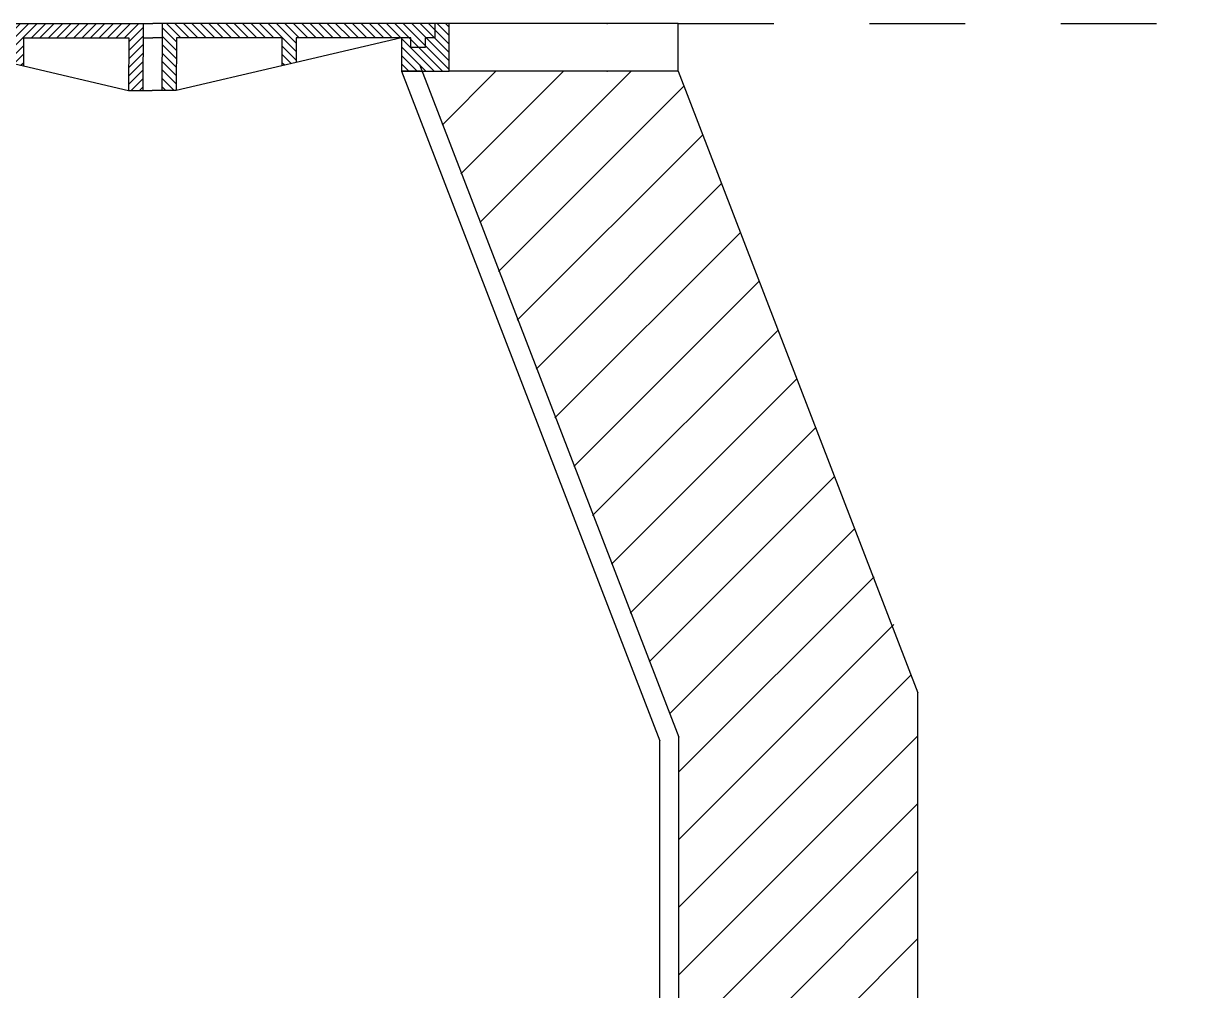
# Model space of a CAD drawing. Extents: x -0.23 to 5.77, y -0.31 to 4.78.
# Drawn here: x 4.204 to 5.432, y 3.559 to 4.57 of the extents above; entities that cross this region are included whole.
import ezdxf

# ---------------------------------------------------------------- set-up
doc = ezdxf.new("R2010")
doc.units = 0
doc.header["$LTSCALE"] = 0.1
doc.linetypes.add('HIDDEN', pattern=[0.375, 0.25, -0.125])
doc.layers.get('0').update_dxf_attribs({"linetype": 'CONTINUOUS'})

# ---------------------------------------------------------------- blocks, each defined once
blk = doc.blocks.new('*X1')
at = {"color": 0}
for p, q in [((2740, 19852), (2788, 19900)), ((2740, 19860.8), (2779.2, 19900)), ((2740, 19869.7), (2770.3, 19900)), ((2740, 19878.5), (2761.5, 19900)), ((2740, 19887.3), (2752.7, 19900)), ((2740, 19896.2), (2743.8, 19900)), ((2746.9, 19850), (2796.9, 19900)), ((2790.7, 19885), (2805.7, 19900)), ((2799.5, 19885), (2814.5, 19900)), ((2808.4, 19885), (2823.4, 19900)), ((2817.2, 19885), (2832.2, 19900)), ((2826, 19885), (2841, 19900)), ((2834.9, 19885), (2849.9, 19900)), ((2843.7, 19885), (2858.7, 19900)), ((2852.6, 19885), (2867.6, 19900)), ((2861.4, 19885), (2876.4, 19900)), ((2870.2, 19885), (2885.2, 19900)), ((2879.1, 19885), (2894.1, 19900)), ((2887.9, 19885), (2902.9, 19900)), ((2896.8, 19885), (2911.8, 19900)), ((2900, 19870.6), (2929.4, 19900)), ((2900, 19879.4), (2920.6, 19900)), ((2923.3, 19885), (2938.3, 19900)), ((2932.1, 19885), (2947.1, 19900)), ((2941, 19885), (2956, 19900)), ((2949.8, 19885), (2964.8, 19900)), ((2958.6, 19885), (2973.6, 19900)), ((2967.5, 19885), (2982.5, 19900)), ((2976.3, 19885), (2991.3, 19900)), ((2985.1, 19885), (3000.1, 19900)), ((2994, 19885), (3009, 19900)), ((3002.8, 19885), (3017.8, 19900)), ((3011.7, 19885), (3026.7, 19900)), ((3020.5, 19885), (3035.5, 19900)), ((3025, 19880.7), (3040, 19895.7)), ((2755.7, 19850), (2790, 19884.3)), ((2764.5, 19850), (2790, 19875.5)), ((2900, 19861.7), (2915, 19876.7)), ((3025, 19871.8), (3040, 19886.8)), ((3025, 19863), (3040, 19878)), ((2773.4, 19850), (2790, 19866.6)), ((2905.2, 19858), (2915, 19867.9)), ((3025, 19854.1), (3040, 19869.1)), ((2782.2, 19850), (2790, 19857.8)), ((2912.3, 19856.4), (2915, 19859)), ((3025, 19845.3), (3040, 19860.3)), ((3025, 19836.5), (3040, 19851.5)), ((3027.4, 19830), (3040, 19842.6)), ((3036.2, 19830), (3040, 19833.8))]:
    blk.add_line(p, q, dxfattribs=at)

msp = doc.modelspace()

# ---------------------------------------------------------------- linework, layer by layer
for p, q in [((4.04382, 4.56975), (4.32882, 4.56975)), ((4.32882, 4.56975), (4.3284, 4.49975)), ((4.32882, 4.56975), (4.33882, 4.56975)), ((4.34882, 4.56975), (4.33882, 4.56975)), ((4.34882, 4.56975), (4.3484, 4.49975)), ((4.63382, 4.56975), (4.34882, 4.56975)), ((4.64882, 4.56975), (4.63382, 4.56975)), ((4.63382, 4.56975), (4.63382, 4.55475)), ((4.64882, 4.51975), (4.64882, 4.56975)), ((4.88833, 4.56975), (4.64895, 4.56975)), ((4.88833, 4.51975), (4.88833, 4.56975)), ((4.20382, 4.55475), (4.31382, 4.55475)), ((4.20382, 4.55475), (4.20382, 4.5255)), ((4.31382, 4.55475), (4.3134, 4.49975)), ((4.32882, 4.55475), (4.33882, 4.55475)), ((4.34882, 4.55475), (4.33882, 4.55475)), ((4.36382, 4.55475), (4.3634, 4.49975)), ((4.47382, 4.55475), (4.36382, 4.55475)), ((4.47382, 4.55475), (4.47382, 4.5255)), ((4.59882, 4.55475), (4.48882, 4.55475)), ((4.48882, 4.55475), (4.48882, 4.52901)), ((4.59882, 4.55475), (4.48882, 4.52901)), ((4.60882, 4.55475), (4.59882, 4.55475)), ((4.59882, 4.55475), (4.59882, 4.51975)), ((4.60882, 4.54475), (4.60882, 4.55475)), ((4.63382, 4.55475), (4.62382, 4.55475)), ((4.62382, 4.55475), (4.62382, 4.54475)), ((4.62382, 4.54475), (4.60882, 4.54475)), ((4.18882, 4.52901), (4.20382, 4.5255)), ((4.20382, 4.5255), (4.3134, 4.49975)), ((4.47382, 4.5255), (4.3634, 4.49975)), ((4.48882, 4.52901), (4.47382, 4.5255)), ((4.61761, 4.52695), (4.88888, 3.82348)), ((4.61882, 4.51975), (4.59882, 4.51975)), ((4.59882, 4.51975), (4.64882, 4.51975)), ((4.59895, 4.51975), (4.86888, 3.81975)), ((4.88833, 4.51975), (4.64882, 4.51975)), ((4.88833, 4.51975), (4.66888, 4.51975)), ((4.88833, 4.51975), (5.13888, 3.87001)), ((4.3134, 4.49975), (4.3284, 4.49975)), ((4.3284, 4.49975), (4.3384, 4.49975)), ((4.3484, 4.49975), (4.3384, 4.49975)), ((4.3634, 4.49975), (4.3484, 4.49975)), ((5.13888, 2.36913), (5.13888, 3.87001)), ((4.88888, 2.56913), (4.88888, 3.82348)), ((4.86888, 2.56913), (4.86888, 3.81975))]:
    msp.add_line(p, q)
at = {"linetype": 'HIDDEN'}
msp.add_line((4.88833, 4.56975), (5.43216, 4.56975), dxfattribs=at)
at = {"color": 0}
for p, q in [((4.64133, 4.46358), (4.6975, 4.51975)), ((4.66101, 4.41255), (4.76822, 4.51975)), ((4.68069, 4.36151), (4.83893, 4.51975)), ((4.70037, 4.31048), (4.89426, 4.50438)), ((4.72004, 4.25945), (4.91394, 4.45335)), ((4.73972, 4.20842), (4.93362, 4.40231)), ((4.7594, 4.15739), (4.9533, 4.35128)), ((4.77908, 4.10636), (4.97297, 4.30025)), ((4.79876, 4.05532), (4.99265, 4.24922)), ((4.81844, 4.00429), (5.01233, 4.19819)), ((4.83812, 3.95326), (5.03201, 4.14715)), ((4.8578, 3.90223), (5.05169, 4.09612)), ((4.87931, 3.8483), (5.07213, 4.04112)), ((4.88888, 3.78716), (5.09297, 3.99125)), ((4.88888, 3.71645), (5.1138, 3.94137)), ((4.88888, 3.64574), (5.13172, 3.88858)), ((4.88888, 3.57503), (5.13888, 3.82503)), ((4.88888, 3.50432), (5.13888, 3.75432)), ((4.88888, 3.43361), (5.13888, 3.68361)), ((4.88888, 3.3629), (5.13888, 3.6129))]:
    msp.add_line(p, q, dxfattribs=at)
at = {"color": 0, "linetype": 'BYBLOCK'}
for p in [(4.81388, 4.56975), (4.81388, 4.56975), (4.81388, 4.51975), (4.81388, 4.51975), (4.81388, 4.51975), (4.81388, 4.51975), (4.81388, 4.51975), (4.81388, 4.51975)]:
    msp.add_point(p, dxfattribs=at)

# ---------------------------------------------------------------- block references
at = {"yscale": 0.001, "zscale": 0.001}
for p, xscale in [((1.28882, -15.33025), 0.001), ((7.38882, -15.33025), -0.001)]:
    msp.add_blockref('*X1', p, dxfattribs=dict(at, xscale=xscale))

doc.saveas('drawing.dxf')
